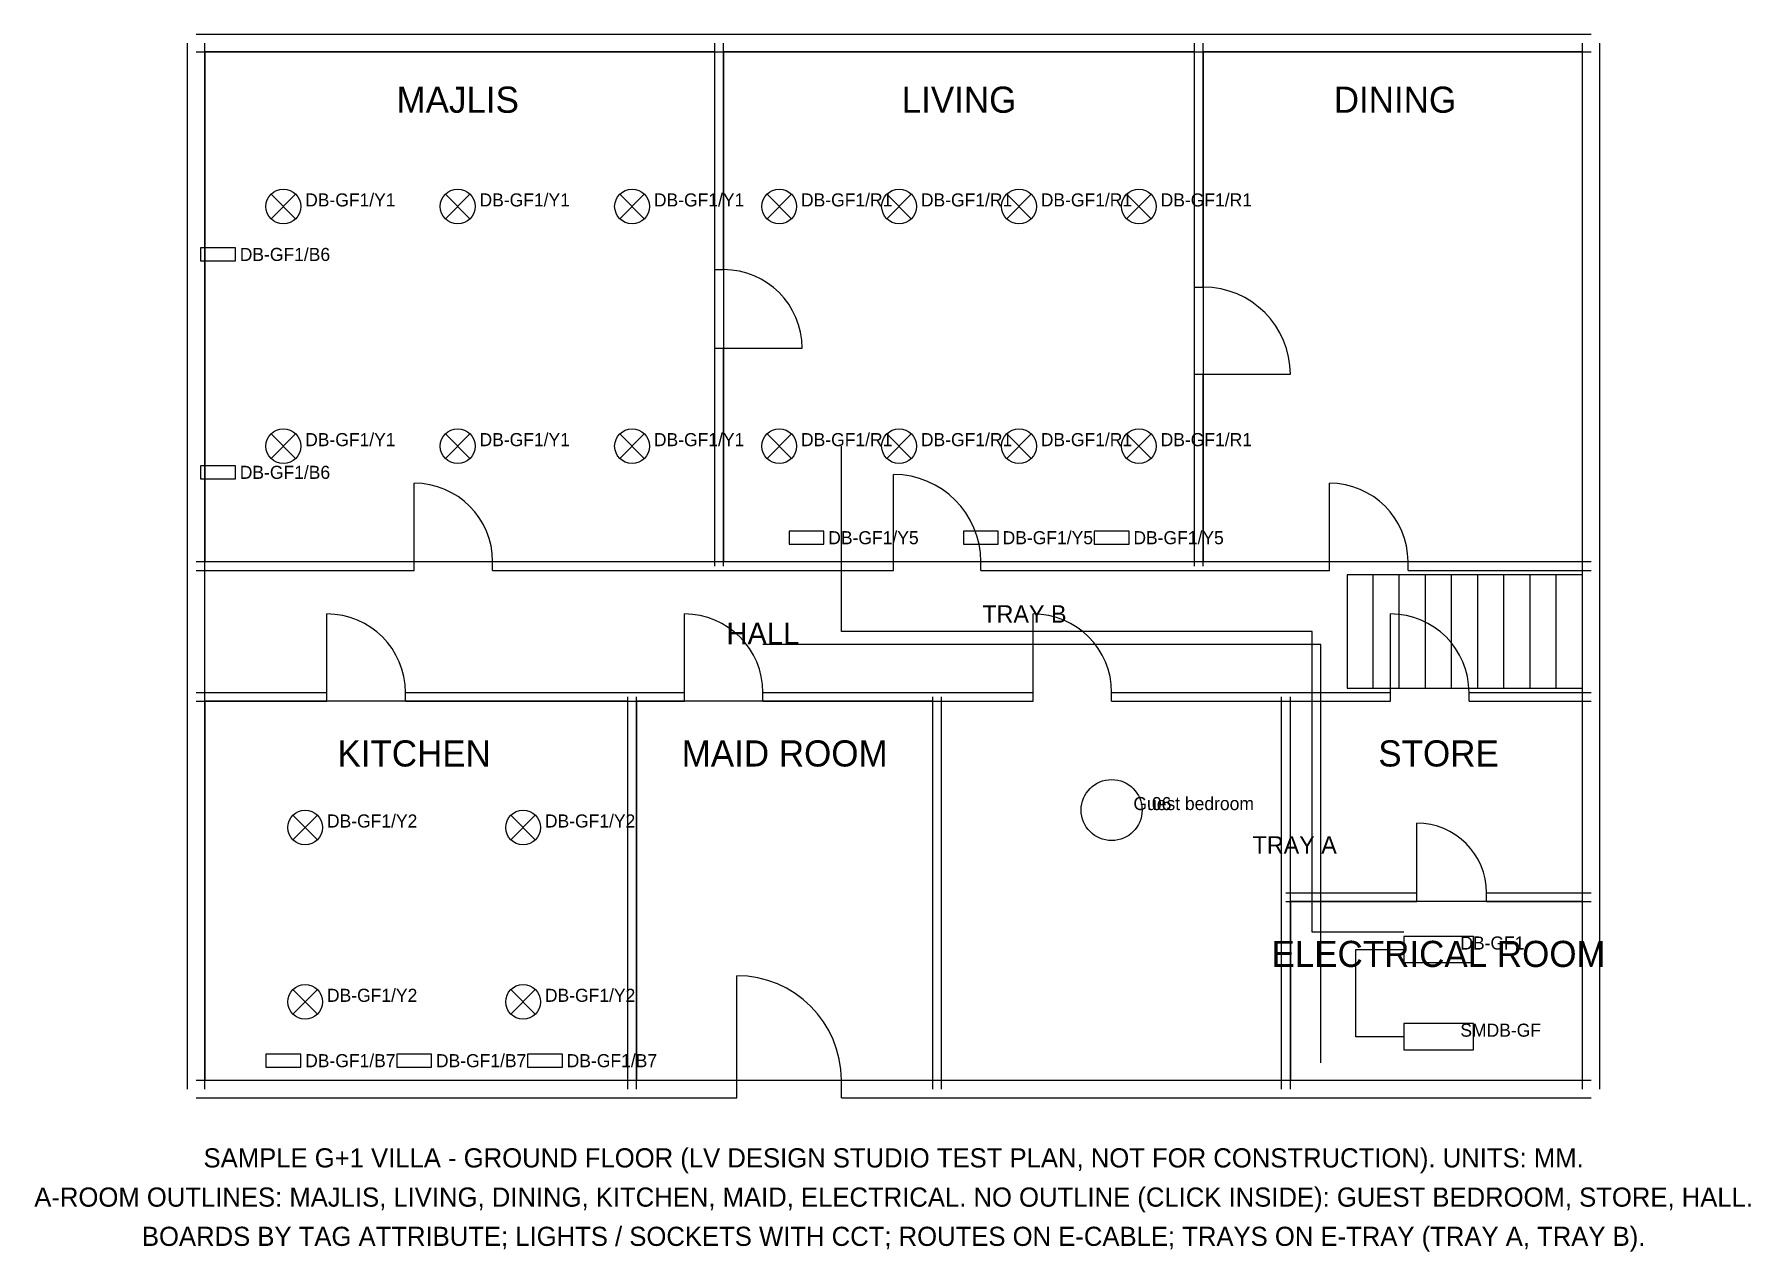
# Model space of a CAD drawing. Header units: millimetres. Extents: x -1856 to 17830, y -1866 to 12100.
import ezdxf
from ezdxf.enums import TextEntityAlignment as Align

# ---------------------------------------------------------------- set-up
doc = ezdxf.new("R2010")
doc.units = ezdxf.units.MM
doc.layers.get('0').update_dxf_attribs({"linetype": 'CONTINUOUS'})
for name, color, linetype in [('A-DOOR', 30, 'CONTINUOUS'), ('A-ROOM', 9, 'CONTINUOUS'), ('A-ROOM-NAME', 7, 'CONTINUOUS'), ('A-STAIR', 8, 'CONTINUOUS'), ('A-WALL', 8, 'CONTINUOUS'), ('E-BOARD', 1, 'CONTINUOUS'), ('E-CABLE', 6, 'CONTINUOUS'), ('E-LIGHT', 2, 'CONTINUOUS'), ('E-POWER', 3, 'CONTINUOUS'), ('E-TRAY', 4, 'CONTINUOUS'), ('NOTES', 7, 'CONTINUOUS')]:
    doc.layers.add(name, color=color, linetype=linetype)

# ---------------------------------------------------------------- blocks, each defined once
blk = doc.blocks.new('RM-TAG')
blk.add_circle((0, 0), 350)
for tag, p in [('NAME', (250, 450)), ('NO', (250, -150))]:
    blk.add_attdef(tag, p, '', height=150)
blk = doc.blocks.new('DB-PANEL')
blk.add_lwpolyline([(-400, -150), (400, -150), (400, 150), (-400, 150)], close=True)
blk.add_attdef('TAG', (250, 250), '', height=150)
blk = doc.blocks.new('L1')
for p, q in [((-140, -140), (140, 140)), ((-140, 140), (140, -140))]:
    blk.add_line(p, q)
blk.add_circle((0, 0), 200)
blk.add_attdef('CCT', (250, 0), '', height=150)
blk = doc.blocks.new('SKT-TWIN')
blk.add_lwpolyline([(-200, 0), (200, 0), (200, 150), (-200, 150)], close=True)
blk.add_attdef('CCT', (250, 0), '', height=150)

msp = doc.modelspace()

# ---------------------------------------------------------------- linework, layer by layer
at = {"layer": 'A-DOOR'}
for p, q in [((6050, 8500), (6950, 8500)), ((11550, 8200), (12550, 8200)), ((2500, 6050), (2500, 6950)), ((8000, 6050), (8000, 7050)), ((13000, 6050), (13000, 6950)), ((1500, 4550), (1500, 5450)), ((5600, 4550), (5600, 5450)), ((9600, 4550), (9600, 5450)), ((13700, 4550), (13700, 5450)), ((14000, 2250), (14000, 3050)), ((6200, 100), (6200, 1300))]:
    msp.add_line(p, q, dxfattribs=at)
for centre, radius in [((6050, 8500), 900), ((11550, 8200), 1000), ((2500, 6050), 900), ((8000, 6050), 1000), ((13000, 6050), 900), ((1500, 4550), 900), ((5600, 4550), 900), ((9600, 4550), 900), ((13700, 4550), 900), ((14000, 2250), 800), ((6200, 100), 1200)]:
    msp.add_arc(centre, radius, 0, 90, dxfattribs=at)
at = {"layer": 'A-ROOM'}
for points in [[(100, 6050), (5950, 6050), (5950, 11900), (100, 11900)], [(6050, 6050), (11450, 6050), (11450, 11900), (6050, 11900)], [(11550, 6050), (15900, 6050), (15900, 11900), (11550, 11900)], [(100, 100), (4950, 100), (4950, 4450), (100, 4450)], [(5050, 100), (8450, 100), (8450, 4450), (5050, 4450)], [(12550, 100), (15900, 100), (15900, 2150), (12550, 2150)]]:
    msp.add_lwpolyline(points, close=True, dxfattribs=at)
at = {"layer": 'A-STAIR'}
for p, q in [((13500, 4600), (13500, 5900)), ((13800, 4600), (13800, 5900)), ((14100, 4600), (14100, 5900)), ((14400, 4600), (14400, 5900)), ((14700, 4600), (14700, 5900)), ((15000, 4600), (15000, 5900)), ((15300, 4600), (15300, 5900)), ((15600, 4600), (15600, 5900))]:
    msp.add_line(p, q, dxfattribs=at)
msp.add_lwpolyline([(13200, 4600), (15900, 4600), (15900, 5900), (13200, 5900)], close=True, dxfattribs=at)
at = {"layer": 'A-WALL'}
for p, q in [((0, 12100), (16000, 12100)), ((-100, 0), (-100, 12000)), ((0, 11900), (16000, 11900)), ((100, 0), (100, 12000)), ((5950, 9400), (5950, 12000)), ((6050, 9400), (6050, 12000)), ((11450, 9200), (11450, 12000)), ((11550, 9200), (11550, 12000)), ((15900, 0), (15900, 12000)), ((16100, 0), (16100, 12000)), ((5950, 9400), (6050, 9400)), ((11450, 9200), (11550, 9200)), ((5950, 6000), (5950, 8500)), ((5950, 8500), (6050, 8500)), ((6050, 6000), (6050, 8500)), ((11450, 6000), (11450, 8200)), ((11450, 8200), (11550, 8200)), ((11550, 6000), (11550, 8200)), ((0, 6050), (2500, 6050)), ((0, 5950), (2500, 5950)), ((2500, 5950), (2500, 6050)), ((3400, 6050), (8000, 6050)), ((3400, 5950), (3400, 6050)), ((3400, 5950), (8000, 5950)), ((8000, 5950), (8000, 6050)), ((9000, 6050), (13000, 6050)), ((9000, 5950), (9000, 6050)), ((9000, 5950), (13000, 5950)), ((13000, 5950), (13000, 6050)), ((13900, 6050), (16000, 6050)), ((13900, 5950), (13900, 6050)), ((13900, 5950), (16000, 5950)), ((0, 4550), (1500, 4550)), ((1500, 4450), (1500, 4550)), ((2400, 4550), (5600, 4550)), ((2400, 4450), (2400, 4550)), ((5600, 4450), (5600, 4550)), ((6500, 4550), (9600, 4550)), ((6500, 4450), (6500, 4550)), ((9600, 4450), (9600, 4550)), ((10500, 4550), (13700, 4550)), ((10500, 4450), (10500, 4550)), ((13700, 4450), (13700, 4550)), ((14600, 4550), (16000, 4550)), ((14600, 4450), (14600, 4550)), ((0, 4450), (1500, 4450)), ((2400, 4450), (5600, 4450)), ((4950, 0), (4950, 4500)), ((5050, 0), (5050, 4500)), ((6500, 4450), (9600, 4450)), ((8450, 0), (8450, 4500)), ((8550, 0), (8550, 4500)), ((10500, 4450), (13700, 4450)), ((12450, 0), (12450, 4500)), ((12550, 0), (12550, 4500)), ((14600, 4450), (16000, 4450)), ((12500, 2250), (14000, 2250)), ((14000, 2150), (14000, 2250)), ((14800, 2250), (16000, 2250)), ((14800, 2150), (14800, 2250)), ((12500, 2150), (14000, 2150)), ((14800, 2150), (16000, 2150)), ((0, 100), (6200, 100)), ((6200, -100), (6200, 100)), ((7400, 100), (16000, 100)), ((7400, -100), (7400, 100)), ((0, -100), (6200, -100)), ((7400, -100), (16000, -100))]:
    msp.add_line(p, q, dxfattribs=at)
at = {"layer": 'E-CABLE'}
for points in [[(13850, 1800), (12800, 1800), (12800, 5250), (7400, 5250), (7400, 7375)], [(13850, 600), (13300, 600), (13300, 1600), (13850, 1600)]]:
    msp.add_lwpolyline(points, dxfattribs=at)
at = {"layer": 'E-TRAY'}
for points in [[(12900, 5100), (6500, 5100)], [(12900, 300), (12900, 5100)]]:
    msp.add_lwpolyline(points, dxfattribs=at)

# ---------------------------------------------------------------- block references
at = {"layer": 'A-ROOM-NAME'}
ref = msp.add_blockref('RM-TAG', (10500, 3200), dxfattribs=at)
ref.add_attrib('NAME', 'Guest bedroom', (10750, 3200), dxfattribs={"height": 150})
ref.add_attrib('NO', 'G.06', (10750, 3200), dxfattribs={"height": 150})
at = {"layer": 'E-BOARD'}
ref = msp.add_blockref('DB-PANEL', (14250, 1600), dxfattribs=at)
ref.add_attrib('TAG', 'DB-GF1', (14500, 1600), dxfattribs={"height": 150})
ref = msp.add_blockref('DB-PANEL', (14250, 600), dxfattribs=at)
ref.add_attrib('TAG', 'SMDB-GF', (14500, 600), dxfattribs={"height": 150})
at = {"layer": 'E-LIGHT'}
ref = msp.add_blockref('L1', (1000, 10125), dxfattribs=at)
ref.add_attrib('CCT', 'DB-GF1/Y1', (1250, 10125), dxfattribs={"height": 150})
ref = msp.add_blockref('L1', (3000, 10125), dxfattribs=at)
ref.add_attrib('CCT', 'DB-GF1/Y1', (3250, 10125), dxfattribs={"height": 150})
ref = msp.add_blockref('L1', (5000, 10125), dxfattribs=at)
ref.add_attrib('CCT', 'DB-GF1/Y1', (5250, 10125), dxfattribs={"height": 150})
ref = msp.add_blockref('L1', (6687.5, 10125), dxfattribs=at)
ref.add_attrib('CCT', 'DB-GF1/R1', (6937.5, 10125), dxfattribs={"height": 150})
ref = msp.add_blockref('L1', (8062.5, 10125), dxfattribs=at)
ref.add_attrib('CCT', 'DB-GF1/R1', (8312.5, 10125), dxfattribs={"height": 150})
ref = msp.add_blockref('L1', (9437.5, 10125), dxfattribs=at)
ref.add_attrib('CCT', 'DB-GF1/R1', (9687.5, 10125), dxfattribs={"height": 150})
ref = msp.add_blockref('L1', (10812.5, 10125), dxfattribs=at)
ref.add_attrib('CCT', 'DB-GF1/R1', (11062.5, 10125), dxfattribs={"height": 150})
ref = msp.add_blockref('L1', (1000, 7375), dxfattribs=at)
ref.add_attrib('CCT', 'DB-GF1/Y1', (1250, 7375), dxfattribs={"height": 150})
ref = msp.add_blockref('L1', (3000, 7375), dxfattribs=at)
ref.add_attrib('CCT', 'DB-GF1/Y1', (3250, 7375), dxfattribs={"height": 150})
ref = msp.add_blockref('L1', (5000, 7375), dxfattribs=at)
ref.add_attrib('CCT', 'DB-GF1/Y1', (5250, 7375), dxfattribs={"height": 150})
ref = msp.add_blockref('L1', (6687.5, 7375), dxfattribs=at)
ref.add_attrib('CCT', 'DB-GF1/R1', (6937.5, 7375), dxfattribs={"height": 150})
ref = msp.add_blockref('L1', (8062.5, 7375), dxfattribs=at)
ref.add_attrib('CCT', 'DB-GF1/R1', (8312.5, 7375), dxfattribs={"height": 150})
ref = msp.add_blockref('L1', (9437.5, 7375), dxfattribs=at)
ref.add_attrib('CCT', 'DB-GF1/R1', (9687.5, 7375), dxfattribs={"height": 150})
ref = msp.add_blockref('L1', (10812.5, 7375), dxfattribs=at)
ref.add_attrib('CCT', 'DB-GF1/R1', (11062.5, 7375), dxfattribs={"height": 150})
ref = msp.add_blockref('L1', (1250, 3000), dxfattribs=at)
ref.add_attrib('CCT', 'DB-GF1/Y2', (1500, 3000), dxfattribs={"height": 150})
ref = msp.add_blockref('L1', (3750, 3000), dxfattribs=at)
ref.add_attrib('CCT', 'DB-GF1/Y2', (4000, 3000), dxfattribs={"height": 150})
ref = msp.add_blockref('L1', (1250, 1000), dxfattribs=at)
ref.add_attrib('CCT', 'DB-GF1/Y2', (1500, 1000), dxfattribs={"height": 150})
ref = msp.add_blockref('L1', (3750, 1000), dxfattribs=at)
ref.add_attrib('CCT', 'DB-GF1/Y2', (4000, 1000), dxfattribs={"height": 150})
at = {"layer": 'E-POWER'}
ref = msp.add_blockref('SKT-TWIN', (250, 9500), dxfattribs=at)
ref.add_attrib('CCT', 'DB-GF1/B6', (500, 9500), dxfattribs={"height": 150})
ref = msp.add_blockref('SKT-TWIN', (250, 7000), dxfattribs=at)
ref.add_attrib('CCT', 'DB-GF1/B6', (500, 7000), dxfattribs={"height": 150})
ref = msp.add_blockref('SKT-TWIN', (7000, 6250), dxfattribs=at)
ref.add_attrib('CCT', 'DB-GF1/Y5', (7250, 6250), dxfattribs={"height": 150})
ref = msp.add_blockref('SKT-TWIN', (9000, 6250), dxfattribs=at)
ref.add_attrib('CCT', 'DB-GF1/Y5', (9250, 6250), dxfattribs={"height": 150})
ref = msp.add_blockref('SKT-TWIN', (10500, 6250), dxfattribs=at)
ref.add_attrib('CCT', 'DB-GF1/Y5', (10750, 6250), dxfattribs={"height": 150})
ref = msp.add_blockref('SKT-TWIN', (1000, 250), dxfattribs=at)
ref.add_attrib('CCT', 'DB-GF1/B7', (1250, 250), dxfattribs={"height": 150})
ref = msp.add_blockref('SKT-TWIN', (2500, 250), dxfattribs=at)
ref.add_attrib('CCT', 'DB-GF1/B7', (2750, 250), dxfattribs={"height": 150})
ref = msp.add_blockref('SKT-TWIN', (4000, 250), dxfattribs=at)
ref.add_attrib('CCT', 'DB-GF1/B7', (4250, 250), dxfattribs={"height": 150})

# ---------------------------------------------------------------- texts
at = {"layer": 'A-ROOM-NAME'}
for s, height, p in [('MAJLIS', 300, (3000, 11200)), ('LIVING', 300, (8750, 11200)), ('DINING', 300, (13750, 11200)), ('HALL', 250, (6500, 5100)), ('KITCHEN', 300, (2500, 3700)), ('MAID ROOM', 300, (6750, 3700)), ('STORE', 300, (14250, 3700)), ('ELECTRICAL ROOM', 300, (14250, 1400))]:
    msp.add_text(s, height=height, dxfattribs=at).set_placement(p, align=Align.CENTER)
at = {"layer": 'E-TRAY'}
for s, p in [('TRAY B', (9500, 5350)), ('TRAY A', (12600, 2700))]:
    msp.add_text(s, height=200, dxfattribs=at).set_placement(p, align=Align.CENTER)
at = {"layer": 'NOTES'}
for s, p in [('SAMPLE G+1 VILLA - GROUND FLOOR (LV DESIGN STUDIO TEST PLAN, NOT FOR CONSTRUCTION). UNITS: MM.', (8000, -900)), ('A-ROOM OUTLINES: MAJLIS, LIVING, DINING, KITCHEN, MAID, ELECTRICAL. NO OUTLINE (CLICK INSIDE): GUEST BEDROOM, STORE, HALL.', (8000, -1350)), ('BOARDS BY TAG ATTRIBUTE; LIGHTS / SOCKETS WITH CCT; ROUTES ON E-CABLE; TRAYS ON E-TRAY (TRAY A, TRAY B).', (8000, -1800))]:
    msp.add_text(s, height=220, dxfattribs=at).set_placement(p, align=Align.CENTER)

doc.saveas('drawing.dxf')
